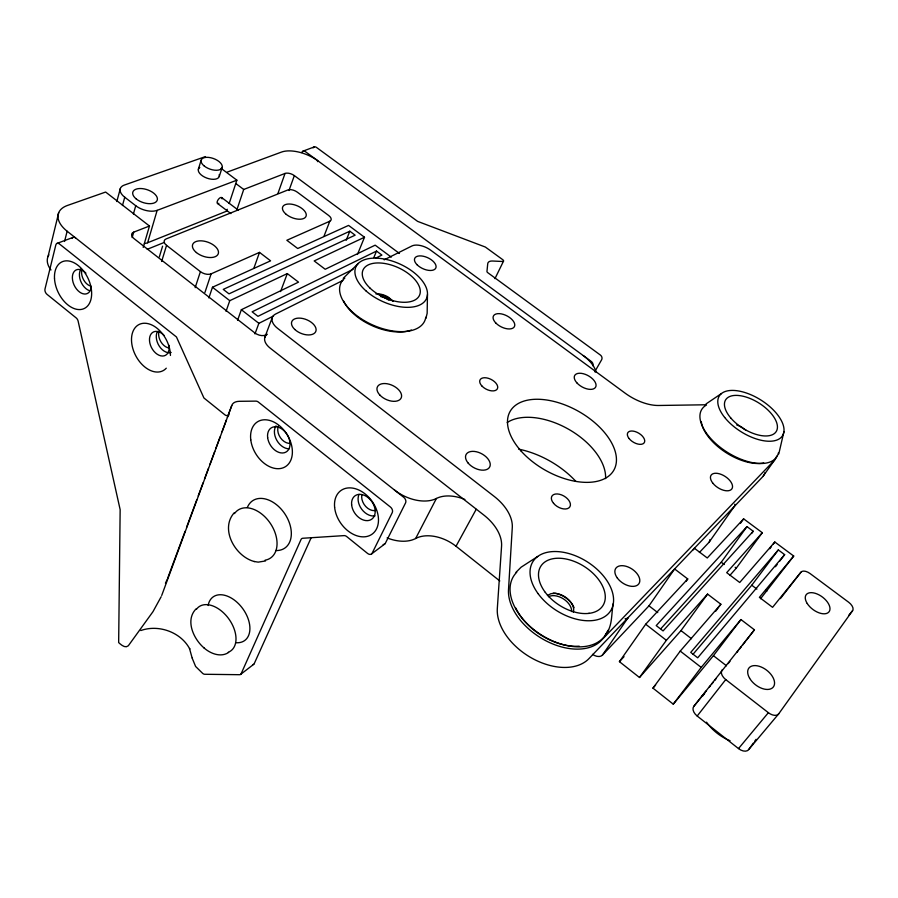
<?xml version="1.0" encoding="UTF-8"?>
<svg xmlns="http://www.w3.org/2000/svg" width="898" height="898" viewBox="0 0 898 898"><rect width="100%" height="100%" fill="white"/><g stroke="black" fill="none" stroke-linecap="round" stroke-linejoin="round"><path stroke-width="1.35" d="M427.459 294.6L427.156 313.301L425.91 318.33M613.345 603.355C611.19 613.154 612.728 624.379 606.767 633.023M783.943 431.612L778.802 453.872M48.032 256.547L58.707 212.669M64.566 241.472L67.137 231.224A32.485 17.601 17.1 0 1 67.451 205.462L105.638 192.049L149.472 226.027L143.209 247.41M116.807 201.534L120.366 188.457M122.465 205.507L124.755 197.234A15.636 8.194 18.3 0 1 124.328 185.067L205.44 156.589M133.409 213.993L135.744 205.732L124.755 197.234M132.152 237.588L133.712 232.133L149.472 226.027M144.398 243.549A15.378 8.363 18.2 0 0 147.62 242.752L157.15 210.357L236.87 180.184L221.11 168.353M159.339 256.884L162.583 246.175M161.64 261.475L166.557 245.356A7.891 4.299 19 0 1 166.13 238.935L287.831 189.972A7.094 3.592 21.8 0 1 297.26 192.127L328.657 215.475A7.117 3.648 22.5 0 1 329.802 221.222L324.032 236.129M161.707 595.464L231.785 405.492A12.056 7.465 20.9 0 1 239.339 401.305L255.829 401.125A2.559 1.571 21.3 0 1 258.231 401.967L390.428 507.033A4.333 3.143 54 0 1 392.246 512.635L372.154 553.19A4.221 2.986 53.2 0 1 367.574 553.437L346.718 536.577A4.187 2.941 54 0 0 344.102 535.612L302.806 538.261A4.097 2.806 54.8 0 0 301.043 539.485L241.124 673.758A3.738 2.346 52.8 0 1 239.586 674.701L204.755 674.275A3.671 2.256 53.4 0 1 202.589 673.309L195.607 666.462L192.172 658.144M198.357 169.228L201.163 160.147M219.28 176.412L222.176 167.398M195.169 287.652L200.411 271.645L166.557 245.356M227.25 209.268L226.622 211.176L147.62 242.752M229.158 203.52L236.87 180.184M204.946 292.4L211.142 273.834L259.511 252.383L270.59 260.835L212.467 287.237L208.875 297.923M236.892 209.762L243.717 189.467L285.036 173.437A7.004 3.491 21.7 0 1 294.342 175.604L399.43 253.449M226.049 311.337L229.765 300.684L287.304 273.587L298.518 282.14L241.36 309.709L237.566 320.328M277.987 193.317L285.036 173.437M253.988 267.918L259.511 252.383M288.988 190.499L294.342 175.604M317.454 161.64L317.78 160.742A27.58 13.571 22 0 0 281.422 152.099L227.261 172.09M254.965 333.91L258.871 323.325L273.508 316.006M167.556 578.514L185.067 531.324M186.526 527.395L196.752 499.872M198.211 495.932L203.071 482.832M204.531 478.892L208.426 468.408M209.885 464.479L214.757 451.368M215.722 448.753L220.1 436.956M222.053 431.714L226.431 419.916M227.407 417.289L231.785 405.492M280.558 291.581L287.304 273.587M264.697 337.637L272.341 317.376M167.275 579.289L165.434 583.195M346.179 240.316L349.816 231.213L355.137 235.175L229.001 293.848L223.254 289.392L349.816 231.213M357.471 254.437L364.498 237.24L348.581 225.409L297.732 248.51L286.832 240.271L329.802 221.222M373.826 257.558L376.531 251.081L381.908 255.088L375.656 258.175M161.169 596.71L152.974 611.673L128.324 645.763C125.271 648.682 120.893 644.629 118.659 642.586L120.152 509.66L78.137 321.192A4.03 2.559 63.4 0 0 76.162 317.903L47.01 294.342A4.041 2.537 64.3 0 1 44.99 289.033L55.822 244.963A4.153 2.638 65.5 0 1 59.47 243.998L176.457 336.974L203.925 397.982L224.837 414.786A2.615 1.628 20.4 0 0 227.306 415.639A2.615 1.628 20.4 0 0 228.956 414.719M311.202 537.633L254.213 663.678A3.704 2.346 52.8 0 1 252.675 664.621M494.966 278.638L503.531 261.105M387.117 537.913A32.822 21.182 26.4 0 0 415.651 538.497L436.406 498.469A34.158 21.541 28.4 0 1 464.872 499.456M415.651 538.497A33.316 21.799 28.5 0 1 456.016 546.253L476.198 509.323M594.745 371.794L601.649 359.716A3.513 2.963 54.3 0 0 600.369 355.036L487.827 272.723A2.065 1.044 26.1 0 1 486.963 271.421L487.737 263.698A9.541 4.804 26.2 0 1 492.564 261.015L502.554 261.498A2.032 1.01 26.3 0 0 502.712 259.657L485.347 247.04L417.615 221.379L316.399 147.362A3.412 2.559 69.8 0 0 313.121 147.878M605.982 634.134L608.608 629.936L604.994 635.638M592.534 654.361A8.475 5.455 34.5 0 0 602.378 655.17L628.241 617.487A8.699 5.399 34 0 1 625.064 618.778M602.378 655.17L648.985 605.836L674.611 568.962L687.745 578.974L686.083 581.32M693.312 549.801L694.401 548.251L707.265 557.972L743.634 518.842L762.301 532.705L736.293 568.131L729.793 575.483M719.152 606.565L720.87 604.242L707.568 594.094L680.998 630.598L639.488 677.496L619.429 661.669L645.684 624.222L687.745 578.974M699.385 552.495L709.05 542.269L734.194 506.607A7.667 4.164 33.4 0 0 734.777 504.193M763.322 475.918L775.03 459.417M740.39 523.388L743.634 518.842M720.87 604.242L680.246 651.095L652.947 688.126L673.264 704.167L701.203 667.405L740.951 619.553L754.432 629.824L693.784 706.4A8.666 5.444 38 0 0 697.185 716.02L738.504 748.584A8.8 5.478 39.5 0 0 748.685 749.583L778.723 713.82L852.617 610.629A8.116 4.378 36.9 0 0 848.677 602.255L810.063 573.541A7.992 4.344 35.9 0 0 800.971 572.161L772.583 607.329L759.394 597.361L793.709 556.042L774.817 542.01L739.716 582.499L726.695 572.655L762.301 532.705M748.685 749.583L753.4 743.039M754.735 741.187L756.06 739.335M660.894 628.645L721.262 562.215L746.968 526.598L753.209 531.246L751.592 533.468M639.488 677.496L666.372 640.308L707.568 594.094M715.717 611.19L718.58 607.329M769.788 548.745L771.461 546.512M773.144 544.267L774.817 542.01M693.054 654.238L751.761 585.227L778.319 549.924L784.639 554.627L779.632 561.228M775.457 566.739L777.118 564.539M673.264 704.167L713.416 655.686L740.951 619.553M760.561 598.741L793.709 556.042M728.199 663.611L729.917 661.399M736.809 652.52L737.965 651.028M739.133 649.535L741.456 646.538M742.624 645.033L745.553 641.262M746.148 640.499L749.089 636.704M749.684 635.941L754.432 629.824M780.384 598.629L794.023 581.085M794.607 580.344L800.971 572.161M697.185 716.02L725.73 679.584A8.89 5.377 37.4 0 1 722.082 669.919M693.784 706.4L706.49 690.618M709.218 687.239L710.576 685.556M711.923 683.883L713.27 682.211M714.617 680.538L715.953 678.888M848.958 615.04L852.617 610.629M738.504 748.584L768.374 712.686A9.036 5.422 38.8 0 0 778.723 713.82M784.639 554.627L697.701 657.807L690.73 652.397L778.319 549.924M343.216 278.313L358.313 263.417M516.002 572.307L521.087 567.21L537.711 556.468M652.947 688.126L655.63 685.006M234.356 512.646C219.494 529.001 235.377 556.726 254.426 561.553M753.209 531.246L663.072 630.924L656.214 625.592L746.968 526.598M619.429 661.669L624.031 656.663M166.276 368.191L166.119 368.36A26.031 17.242 62.4 0 1 134.925 354.104A26.031 17.242 62.4 0 1 144.982 323.246A26.031 17.242 62.4 0 1 170.429 355.148L170.429 355.451M196.146 608.81C184.775 620.26 193.732 639.297 204.194 648.064M547.432 595.542L550.889 593.69L555.301 593.365A15.558 9.934 32.6 0 1 557.737 593.746A15.636 9.979 32.6 0 1 565.067 596.901A15.558 9.934 32.6 0 1 573.294 612.189M240.664 674.353L253.752 664.273M371.491 553.999L384.703 544.042M706.03 403.943L721.453 393.537M228.608 652.464C220.773 657.74 210.435 653.609 204.059 647.963M342.856 280.457L275.563 314.053A16.287 9.294 21.9 0 0 277.628 328.387L494.136 496.358A43.564 27.198 28.6 0 1 512.287 527.53L508.504 589.773A54.542 34.876 32.6 0 0 544.356 639.948A54.542 34.876 32.6 0 0 601.312 640.431L773.908 460.786A44.406 22.764 32.3 0 0 776.658 456.15M384.153 259.836L411.913 245.973A14.402 7.386 24.7 0 1 430.569 250.104L625.131 393.167A36.549 18.959 30 0 0 658.683 405.481L705.345 404.785M353.116 269.31L257.951 316.332L252.136 311.819L376.531 251.081M364.498 237.24L314.177 260.936L325.199 269.265L375.173 245.165L391.259 257.12M147.238 249.307L164.132 242.482M57.001 243.414L73.153 237.364M302.985 151.145L314.132 146.969M140.818 630.542C158.62 624.132 181.026 632.17 189.804 649.063L189.512 648.536L192.105 657.864M265.539 560.947L258.209 562.137L254.044 561.486M588.661 613.401L589.301 613.323M375.925 293.927L379.955 294.05A13.144 7.15 24.1 0 1 388.295 297.126L393.144 301.234M235.983 183.663L243.717 189.467M735.159 567.278L736.293 568.131M765.691 590.278L766.847 591.153M721.262 562.215L724.293 564.505M751.761 585.227L756.891 589.088M221.66 197.56L238.363 210.211M217.529 203.476L230.876 213.601M648.985 605.836L657.751 612.616M680.998 630.598L691.482 638.714M713.416 655.686L726.493 665.8M725.73 679.584L768.374 712.686M212.467 287.237L229.765 300.684M241.36 309.709L258.871 323.325M645.684 624.222L666.372 640.308M680.246 651.095L701.203 667.405M67.137 231.224L403.786 497.369A4.277 3.132 54 0 1 405.57 502.902L385.377 543.234A4.176 2.986 53.2 0 1 383.177 544.48M456.016 546.253L499.793 580.939M746.115 430.434L741.703 427.156A12.707 6.499 32.3 0 0 736.787 425.023M579.199 646.178A50.804 32.485 32.6 0 1 515.755 607.98M553.168 593.062A18.173 11.618 32.6 0 1 574.069 607.677M606.835 632.551A54.52 34.786 32.6 0 1 539.406 633.696A54.52 34.786 32.6 0 1 516.72 572.273M411.374 330.049A42.846 23.37 24.1 0 1 343.743 301.223M378.743 294.376A15.333 8.363 24.1 0 1 392.46 300.965M425.787 317.275A45.978 25.009 24.1 0 1 370.279 323.864A45.978 25.009 24.1 0 1 344.821 278.099M763.727 462.93A41.353 21.204 32.3 0 1 725.101 452.02A41.353 21.204 32.3 0 1 701.282 421.521M778.398 452.906A44.372 22.697 32.3 0 1 725.416 451.043A44.372 22.697 32.3 0 1 706.535 404.987M267.323 334.213A16.119 9.373 21.8 0 0 270.118 348.087L483.809 515.037A43.059 27.367 28.6 0 1 501.567 546.152L497.324 608.518A53.88 35.056 32.7 0 0 532.48 658.492A53.88 35.056 32.7 0 0 588.976 658.604L762.189 477.298A43.968 23 32.4 0 0 764.973 472.629M507.213 422.509A58.965 34.079 29.5 0 1 568.67 429.289A58.965 34.079 29.5 0 1 605.578 478.6M548.555 596.699A14.536 9.294 32.6 0 1 563.484 598.921A14.536 9.294 32.6 0 1 571.611 611.56M380.528 296.508A12.258 6.69 24.1 0 1 389.036 300.347M171.17 352.465A13.066 8.755 62.6 0 1 159.316 346.201A13.066 8.755 62.6 0 1 157.442 331.508M289.077 448.82A14.087 9.9 58.4 0 1 276.82 440.346A14.087 9.9 58.4 0 1 276.023 425.865M89.34 290.638A12.987 8.374 64.6 0 1 80.551 280.816A12.987 8.374 64.6 0 1 81.213 268.727M375.027 515.867A14.289 10.293 54.7 0 1 361.726 509.245A14.289 10.293 54.7 0 1 359.032 494.371M72.154 238.374A4.108 2.638 65.7 0 1 75.612 237.925M196.404 609.327A27.209 17.141 54.1 0 1 228.429 618.352A27.209 17.141 54.1 0 1 228.305 652.229M208.134 605.499A26.918 17.163 54.1 0 1 228.889 596.788A26.918 17.163 54.1 0 1 249.622 624.671A26.918 17.163 54.1 0 1 235.781 642.676M234.479 513.6A28.961 19.363 55.8 0 1 270.601 523.759A28.961 19.363 55.8 0 1 265.09 560.184M247.399 507.381A28.624 19.363 55.9 0 1 285.025 514.127A28.624 19.363 55.9 0 1 275.708 550.519M169.004 345.315A13.133 8.755 62.5 0 1 159.013 355.238A13.133 8.755 62.5 0 1 149.82 336.806A13.133 8.755 62.5 0 1 164.02 335.336M91.125 287.147A13.055 8.374 64.5 0 1 79.63 292.075A13.055 8.374 64.5 0 1 72.906 273.912A13.055 8.374 64.5 0 1 85.927 273.127M301.75 152.525A3.446 2.571 69.5 0 1 305.264 151.549L591.378 361.546A3.547 2.975 54.2 0 1 592.893 365.778M703.156 695.681A34.438 21.238 38.5 0 1 705.121 692.324M730.063 740.715A34.382 21.26 38.5 0 1 706.524 722.172M702.079 696.41A34.382 21.26 38.5 0 1 704.459 693.458M583.318 355.619A28.826 15.322 28.6 0 1 596.081 372.367M50.973 269.961A31.733 17.881 16.6 0 1 48.885 254.897M436.406 498.469A33.641 20.923 26.5 0 1 394.435 489.971M709.678 539.833A7.498 4.232 33.7 0 1 709.05 542.269M265.696 334.976A8.06 4.658 21.2 0 1 254.819 332.911L133.97 238.576A7.981 4.355 18.2 0 1 133.712 232.133M211.142 273.834A7.902 4.389 19.8 0 1 200.411 271.645M518.741 449.157A69.157 41.555 29.7 0 1 575.854 481.384M91.113 286.193A11.18 7.218 64.7 0 1 81.864 269.602M169.161 347.975A11.259 7.543 62.6 0 1 160.877 341.801A11.259 7.543 62.6 0 1 159.036 331.07M290.368 443.343A11.416 8.037 58.4 0 1 280.479 437.786A11.416 8.037 58.4 0 1 278.346 426.101M376.419 510.255A11.584 8.351 54.7 0 1 365.744 506.506A11.584 8.351 54.7 0 1 361.916 494.675M157.15 210.357A15.648 8.25 18.5 0 1 135.744 205.732M219.235 174.594A11.068 5.613 20 0 1 206.821 178.085A11.068 5.613 20 0 1 199.783 167.432M218.854 203.363A3.603 1.65 -54.1 0 1 217.17 201.859A3.603 1.65 -54.1 0 1 220.032 197.829A3.603 1.65 -54.1 0 1 222.075 198.851M538.07 593.612A45.978 28.803 32.4 0 0 610.023 611.684A45.978 28.803 32.4 0 0 567.334 553.134A45.978 28.803 32.4 0 0 538.07 593.612M545.288 592.377A36.762 23.022 32.4 0 0 602.693 605.959A36.762 23.022 32.4 0 0 567.682 559.364A36.762 23.022 32.4 0 0 545.288 592.377M366.014 290.918A38.693 20.632 24.2 0 0 426.427 298.742A38.693 20.632 24.2 0 0 381.145 258.545A38.693 20.632 24.2 0 0 366.014 290.918M370.156 288.247A30.936 16.49 24.2 0 0 419.074 296.127A30.936 16.49 24.2 0 0 384.602 263.473A30.936 16.49 24.2 0 0 370.156 288.247M724.708 417.491A37.334 18.701 32.2 0 0 781.586 436.933A37.334 18.701 32.2 0 0 746.418 393.021A37.334 18.701 32.2 0 0 724.708 417.491M730.983 418.221A29.847 14.952 32.1 0 0 776.007 431.859A29.847 14.952 32.1 0 0 745.8 396.961A29.847 14.952 32.1 0 0 730.983 418.221M521.065 451.009A59.605 33.798 29.5 0 0 613.603 470.586A59.605 33.798 29.5 0 0 551.271 400.834A59.605 33.798 29.5 0 0 521.065 451.009M629.071 438.527A9.631 5.253 30.8 0 0 644.034 442.995A9.631 5.253 30.8 0 0 634.987 431.511A9.631 5.253 30.8 0 0 629.071 438.527M482.103 386.207A9.766 5.478 27.2 0 0 497.346 388.856A9.766 5.478 27.2 0 0 486.671 377.901A9.766 5.478 27.2 0 0 482.103 386.207M553.572 503.34A10.45 6.207 30.5 0 0 569.86 506.842A10.45 6.207 30.5 0 0 559.274 494.214A10.45 6.207 30.5 0 0 553.572 503.34M294.813 329.487A12.965 7.386 22.3 0 0 315.591 331.878A12.965 7.386 22.3 0 0 300.998 318.218A12.965 7.386 22.3 0 0 294.813 329.487M379.832 395.03A13.122 7.7 24.9 0 0 400.867 398.521A13.122 7.7 24.9 0 0 387.117 383.76A13.122 7.7 24.9 0 0 379.832 395.03M468.038 462.953A13.358 7.992 27.9 0 0 489.298 467.622A13.358 7.992 27.9 0 0 476.31 451.739A13.358 7.992 27.9 0 0 468.038 462.953M617.319 578.009A13.897 8.408 33.3 0 0 638.815 583.846A13.897 8.408 33.3 0 0 625.861 566.223A13.897 8.408 33.3 0 0 617.319 578.009M712.99 483.349A12.437 6.679 32.9 0 0 731.859 488.894A12.437 6.679 32.9 0 0 719.601 473.852A12.437 6.679 32.9 0 0 712.99 483.349M576.875 382.862A11.977 6.398 29.1 0 0 595.464 387.397A11.977 6.398 29.1 0 0 583.139 373.68A11.977 6.398 29.1 0 0 576.875 382.862M496.044 323.235A11.764 6.207 26.8 0 0 514.341 326.749A11.764 6.207 26.8 0 0 501.376 313.896A11.764 6.207 26.8 0 0 496.044 323.235M417.121 264.798A11.595 5.994 24.8 0 0 435.508 268.547A11.595 5.994 24.8 0 0 423.183 256.211A11.595 5.994 24.8 0 0 417.121 264.798M250.778 439.852A26.412 18.364 58.3 0 0 284.363 467.274A26.412 18.364 58.3 0 0 279.3 425.596A26.412 18.364 58.3 0 0 250.778 439.852M334.617 507.258A26.805 19.105 54.6 0 0 369.415 535.668A26.805 19.105 54.6 0 0 365.43 494.169A26.805 19.105 54.6 0 0 334.617 507.258M351.634 504.856A14.379 10.305 54.7 0 0 370.358 519.976A14.379 10.305 54.7 0 0 368.169 497.66A14.379 10.305 54.7 0 0 351.634 504.856M267.649 437.607A14.166 9.912 58.3 0 0 285.732 452.199A14.166 9.912 58.3 0 0 282.96 429.794A14.166 9.912 58.3 0 0 267.649 437.607M54.486 278.245A25.851 16.49 64.4 0 0 83.267 308.923A25.851 16.49 64.4 0 0 81.392 268.446A25.851 16.49 64.4 0 0 54.486 278.245M196.381 252.54A13.616 7.42 19.8 0 0 218.113 254.134A13.616 7.42 19.8 0 0 201.814 240.866A13.616 7.42 19.8 0 0 196.381 252.54M285.598 213.803A12.594 6.488 21.8 0 0 305.747 216.856A12.594 6.488 21.8 0 0 291.682 204.205A12.594 6.488 21.8 0 0 285.598 213.803M749.572 678.158A15.446 9.182 37.8 0 0 772.852 687.531A15.446 9.182 37.8 0 0 760.92 666.888A15.446 9.182 37.8 0 0 749.572 678.158M807.212 603.478A14.278 7.835 36.6 0 0 828.618 612.279A14.278 7.835 36.6 0 0 817.045 593.948A14.278 7.835 36.6 0 0 807.212 603.478M136.193 198.918A12.853 6.746 18.5 0 0 156.959 200.793A12.853 6.746 18.5 0 0 141.963 188.591A12.853 6.746 18.5 0 0 136.193 198.918M204.317 166.074A11.113 5.579 20.1 0 0 221.963 167.926A11.113 5.579 20.1 0 0 208.695 157.408A11.113 5.579 20.1 0 0 204.317 166.074"/></g></svg>
